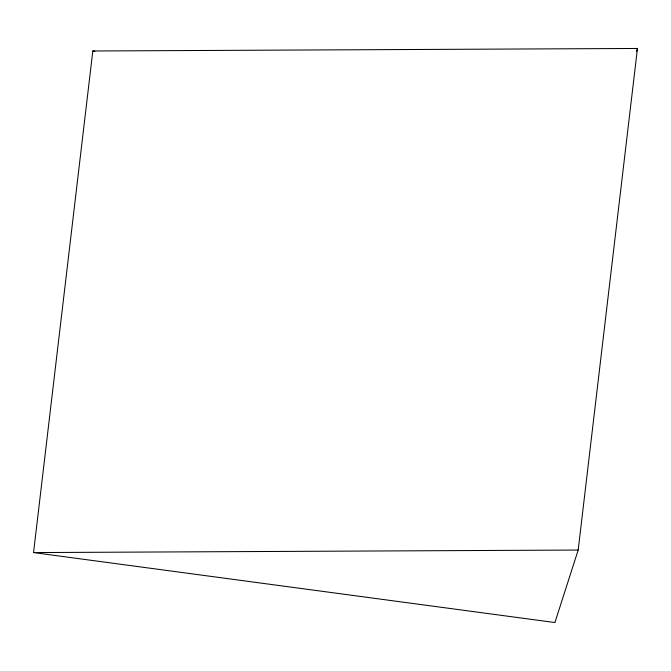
<?xml version="1.0" encoding="UTF-8"?>
<svg xmlns="http://www.w3.org/2000/svg" width="671" height="671" viewBox="0 0 671 671"><rect width="100%" height="100%" fill="white"/><g stroke="black" fill="none" stroke-linecap="round" stroke-linejoin="round"><path stroke-width="1.01" d="M33.55 552.577L92.816 50.988L637.45 48.463L578.184 550.052L554.909 622.537L33.55 552.577L578.184 550.052M636.494 51.449L637.45 48.463M92.816 50.988L94.896 51.264"/></g></svg>
